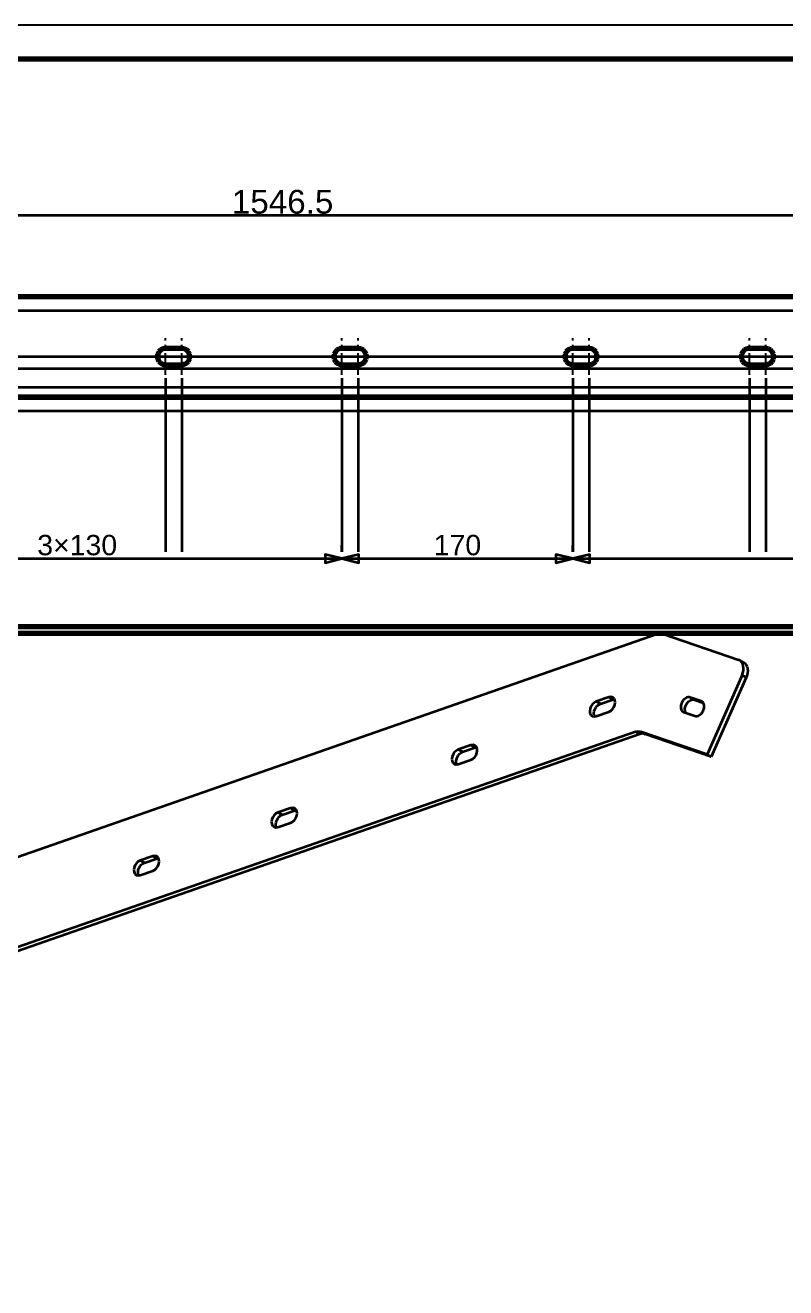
# Model space of a CAD drawing. Header units: millimetres. Extents: x 0 to 420, y 0 to 297.
# Drawn here: x 181.7 to 293.7, y 111 to 297 of the extents above; entities that cross this region are included whole.
import ezdxf
from ezdxf.enums import TextEntityAlignment as Align

# ---------------------------------------------------------------- set-up
doc = ezdxf.new("R2010")
doc.units = ezdxf.units.MM
doc.linetypes.add('CENTER', pattern=[5.08, 3.175, -0.635, 0.635, -0.635])
doc.linetypes.add('DASHED', pattern=[1.524, 1.27, -0.254])
doc.styles.add('GOST', font='Arial')

msp = doc.modelspace()

# ---------------------------------------------------------------- linework, layer by layer
at = {"color": 7, "lineweight": 35}
for p, q in [((65, 269), (374.29, 269)), ((85.26, 255), (389.29, 255)), ((93.59, 248.2), (389.29, 248.2)), ((95.99, 248.2), (389.29, 248.2)), ((119.59, 248.2), (389.29, 248.2)), ((121.99, 248.2), (389.29, 248.2)), ((153.59, 248.2), (389.29, 248.2)), ((155.99, 248.2), (389.29, 248.2)), ((179.59, 248.2), (389.29, 248.2)), ((181.99, 248.2), (389.29, 248.2)), ((205.59, 248.2), (389.29, 248.2)), ((207.99, 248.2), (389.29, 248.2)), ((231.59, 248.2), (389.29, 248.2)), ((233.99, 248.2), (389.29, 248.2)), ((265.59, 248.2), (389.29, 248.2)), ((267.99, 248.2), (389.29, 248.2)), ((291.59, 248.2), (389.29, 248.2)), ((70.99, 246.43), (389.29, 246.43)), ((78.84, 243.69), (389.29, 243.69)), ((202.39, 245), (202.39, 219.43)), ((204.79, 245), (204.79, 219.43)), ((228.39, 245), (228.39, 219.43)), ((230.79, 245), (230.79, 219.43)), ((262.39, 245), (262.39, 219.43)), ((264.79, 245), (264.79, 219.43)), ((288.39, 245), (288.39, 219.43)), ((290.79, 245), (290.79, 219.43)), ((76.78, 242.45), (389.29, 242.45)), ((89.36, 240.2), (389.29, 240.2)), ((228.39, 219.43), (228.39, 220.43)), ((228.39, 219.43), (228.39, 220.43)), ((262.39, 219.43), (262.39, 220.43)), ((262.39, 219.43), (262.39, 220.43)), ((150.39, 218.43), (228.39, 218.43)), ((228.39, 218.43), (262.39, 218.43)), ((262.39, 218.43), (340.39, 218.43))]:
    msp.add_line(p, q, dxfattribs=at)
at = {"color": 1, "lineweight": 70}
for p, q in [((364.57, 257), (81.26, 257)), ((202.02, 249.34), (201.69, 249.17)), ((202.39, 249.4), (202.02, 249.34)), ((204.79, 249.4), (202.39, 249.4)), ((205.16, 249.34), (204.79, 249.4)), ((205.5, 249.17), (205.16, 249.34)), ((228.02, 249.34), (227.69, 249.17)), ((228.39, 249.4), (228.02, 249.34)), ((230.79, 249.4), (228.39, 249.4)), ((231.16, 249.34), (230.79, 249.4)), ((231.5, 249.17), (231.16, 249.34)), ((262.02, 249.34), (261.69, 249.17)), ((262.39, 249.4), (262.02, 249.34)), ((264.79, 249.4), (262.39, 249.4)), ((265.16, 249.34), (264.79, 249.4)), ((265.5, 249.17), (265.16, 249.34)), ((288.02, 249.34), (287.69, 249.17)), ((288.39, 249.4), (288.02, 249.34)), ((290.79, 249.4), (288.39, 249.4)), ((291.16, 249.34), (290.79, 249.4)), ((291.5, 249.17), (291.16, 249.34)), ((201.25, 248.57), (201.19, 248.2)), ((201.19, 248.2), (201.25, 247.83)), ((201.42, 248.91), (201.25, 248.57)), ((201.25, 247.83), (201.42, 247.49)), ((201.69, 249.17), (201.42, 248.91)), ((201.42, 247.49), (201.69, 247.23)), ((205.76, 248.91), (205.5, 249.17)), ((205.5, 247.23), (205.76, 247.49)), ((205.93, 248.57), (205.76, 248.91)), ((205.76, 247.49), (205.93, 247.83)), ((205.99, 248.2), (205.93, 248.57)), ((205.93, 247.83), (205.99, 248.2)), ((227.25, 248.57), (227.19, 248.2)), ((227.19, 248.2), (227.25, 247.83)), ((227.42, 248.91), (227.25, 248.57)), ((227.25, 247.83), (227.42, 247.49)), ((227.69, 249.17), (227.42, 248.91)), ((227.42, 247.49), (227.69, 247.23)), ((231.76, 248.91), (231.5, 249.17)), ((231.5, 247.23), (231.76, 247.49)), ((231.93, 248.57), (231.76, 248.91)), ((231.76, 247.49), (231.93, 247.83)), ((231.99, 248.2), (231.93, 248.57)), ((231.93, 247.83), (231.99, 248.2)), ((261.25, 248.57), (261.19, 248.2)), ((261.19, 248.2), (261.25, 247.83)), ((261.42, 248.91), (261.25, 248.57)), ((261.25, 247.83), (261.42, 247.49)), ((261.69, 249.17), (261.42, 248.91)), ((261.42, 247.49), (261.69, 247.23)), ((265.76, 248.91), (265.5, 249.17)), ((265.5, 247.23), (265.76, 247.49)), ((265.93, 248.57), (265.76, 248.91)), ((265.76, 247.49), (265.93, 247.83)), ((265.99, 248.2), (265.93, 248.57)), ((265.93, 247.83), (265.99, 248.2)), ((287.25, 248.57), (287.19, 248.2)), ((287.19, 248.2), (287.25, 247.83)), ((287.42, 248.91), (287.25, 248.57)), ((287.25, 247.83), (287.42, 247.49)), ((287.69, 249.17), (287.42, 248.91)), ((287.42, 247.49), (287.69, 247.23)), ((291.76, 248.91), (291.5, 249.17)), ((291.5, 247.23), (291.76, 247.49)), ((291.93, 248.57), (291.76, 248.91)), ((291.76, 247.49), (291.93, 247.83)), ((291.99, 248.2), (291.93, 248.57)), ((291.93, 247.83), (291.99, 248.2)), ((201.69, 247.23), (202.02, 247.06)), ((202.02, 247.06), (202.39, 247)), ((202.39, 247), (204.79, 247)), ((204.79, 247), (205.16, 247.06)), ((205.16, 247.06), (205.5, 247.23)), ((227.69, 247.23), (228.02, 247.06)), ((228.02, 247.06), (228.39, 247)), ((228.39, 247), (230.79, 247)), ((230.79, 247), (231.16, 247.06)), ((231.16, 247.06), (231.5, 247.23)), ((261.69, 247.23), (262.02, 247.06)), ((262.02, 247.06), (262.39, 247)), ((262.39, 247), (264.79, 247)), ((264.79, 247), (265.16, 247.06)), ((265.16, 247.06), (265.5, 247.23)), ((287.69, 247.23), (288.02, 247.06)), ((288.02, 247.06), (288.39, 247)), ((288.39, 247), (290.79, 247)), ((290.79, 247), (291.16, 247.06)), ((291.16, 247.06), (291.5, 247.23)), ((85.36, 242.2), (374, 242.2)), ((74.72, 208.43), (358.03, 208.43)), ((74.72, 207.43), (358.03, 207.43))]:
    msp.add_line(p, q, dxfattribs=at)
at = {"color": 5, "linetype": 'DASHED', "lineweight": 35}
for p, q in [((364.57, 257), (81.26, 257)), ((201.69, 249.17), (202.02, 249.34)), ((202.02, 249.34), (202.39, 249.4)), ((202.39, 249.4), (204.79, 249.4)), ((204.79, 249.4), (205.16, 249.34)), ((205.16, 249.34), (205.5, 249.17)), ((227.69, 249.17), (228.02, 249.34)), ((228.02, 249.34), (228.39, 249.4)), ((228.39, 249.4), (230.79, 249.4)), ((230.79, 249.4), (231.16, 249.34)), ((231.16, 249.34), (231.5, 249.17)), ((261.69, 249.17), (262.02, 249.34)), ((262.02, 249.34), (262.39, 249.4)), ((262.39, 249.4), (264.79, 249.4)), ((264.79, 249.4), (265.16, 249.34)), ((265.16, 249.34), (265.5, 249.17)), ((287.69, 249.17), (288.02, 249.34)), ((288.02, 249.34), (288.39, 249.4)), ((288.39, 249.4), (290.79, 249.4)), ((290.79, 249.4), (291.16, 249.34)), ((291.16, 249.34), (291.5, 249.17)), ((201.19, 248.2), (201.25, 248.57)), ((201.25, 247.83), (201.19, 248.2)), ((201.25, 248.57), (201.42, 248.91)), ((201.42, 247.49), (201.25, 247.83)), ((201.42, 248.91), (201.69, 249.17)), ((201.69, 247.23), (201.42, 247.49)), ((205.5, 249.17), (205.76, 248.91)), ((205.76, 247.49), (205.5, 247.23)), ((205.76, 248.91), (205.93, 248.57)), ((205.93, 247.83), (205.76, 247.49)), ((205.93, 248.57), (205.99, 248.2)), ((205.99, 248.2), (205.93, 247.83)), ((227.19, 248.2), (227.25, 248.57)), ((227.25, 247.83), (227.19, 248.2)), ((227.25, 248.57), (227.42, 248.91)), ((227.42, 247.49), (227.25, 247.83)), ((227.42, 248.91), (227.69, 249.17)), ((227.69, 247.23), (227.42, 247.49)), ((231.5, 249.17), (231.76, 248.91)), ((231.76, 247.49), (231.5, 247.23)), ((231.76, 248.91), (231.93, 248.57)), ((231.93, 247.83), (231.76, 247.49)), ((231.93, 248.57), (231.99, 248.2)), ((231.99, 248.2), (231.93, 247.83)), ((261.19, 248.2), (261.25, 248.57)), ((261.25, 247.83), (261.19, 248.2)), ((261.25, 248.57), (261.42, 248.91)), ((261.42, 247.49), (261.25, 247.83)), ((261.42, 248.91), (261.69, 249.17)), ((261.69, 247.23), (261.42, 247.49)), ((265.5, 249.17), (265.76, 248.91)), ((265.76, 247.49), (265.5, 247.23)), ((265.76, 248.91), (265.93, 248.57)), ((265.93, 247.83), (265.76, 247.49)), ((265.93, 248.57), (265.99, 248.2)), ((265.99, 248.2), (265.93, 247.83)), ((287.19, 248.2), (287.25, 248.57)), ((287.25, 247.83), (287.19, 248.2)), ((287.25, 248.57), (287.42, 248.91)), ((287.42, 247.49), (287.25, 247.83)), ((287.42, 248.91), (287.69, 249.17)), ((287.69, 247.23), (287.42, 247.49)), ((291.5, 249.17), (291.76, 248.91)), ((291.76, 247.49), (291.5, 247.23)), ((291.76, 248.91), (291.93, 248.57)), ((291.93, 247.83), (291.76, 247.49)), ((291.93, 248.57), (291.99, 248.2)), ((291.99, 248.2), (291.93, 247.83)), ((202.02, 247.06), (201.69, 247.23)), ((202.39, 247), (202.02, 247.06)), ((204.79, 247), (202.39, 247)), ((205.16, 247.06), (204.79, 247)), ((205.5, 247.23), (205.16, 247.06)), ((228.02, 247.06), (227.69, 247.23)), ((228.39, 247), (228.02, 247.06)), ((230.79, 247), (228.39, 247)), ((231.16, 247.06), (230.79, 247)), ((231.5, 247.23), (231.16, 247.06)), ((262.02, 247.06), (261.69, 247.23)), ((262.39, 247), (262.02, 247.06)), ((264.79, 247), (262.39, 247)), ((265.16, 247.06), (264.79, 247)), ((265.5, 247.23), (265.16, 247.06)), ((288.02, 247.06), (287.69, 247.23)), ((288.39, 247), (288.02, 247.06)), ((290.79, 247), (288.39, 247)), ((291.16, 247.06), (290.79, 247)), ((291.5, 247.23), (291.16, 247.06)), ((85.36, 242.2), (374, 242.2)), ((353.92, 208.43), (65.29, 208.43)), ((207.33, 208.43), (207.3, 208.43)), ((207.3, 208.43), (207.3, 208.43)), ((207.3, 208.43), (207.3, 208.43)), ((207.3, 208.43), (207.33, 208.43)), ((207.36, 208.43), (207.33, 208.43)), ((207.33, 208.43), (207.36, 208.43)), ((207.42, 208.43), (207.36, 208.43)), ((207.36, 208.43), (207.42, 208.43)), ((207.48, 208.43), (207.42, 208.43)), ((207.42, 208.43), (207.48, 208.43)), ((207.56, 208.43), (207.48, 208.43)), ((207.48, 208.43), (207.56, 208.43)), ((207.65, 208.43), (207.56, 208.43)), ((207.56, 208.43), (207.65, 208.43)), ((207.75, 208.43), (207.65, 208.43)), ((207.65, 208.43), (207.75, 208.43)), ((207.86, 208.43), (207.75, 208.43)), ((207.75, 208.43), (207.86, 208.43)), ((207.98, 208.43), (207.86, 208.43)), ((207.86, 208.43), (207.98, 208.43)), ((208.1, 208.43), (207.98, 208.43)), ((207.98, 208.43), (208.1, 208.43)), ((208.23, 208.43), (208.1, 208.43)), ((208.1, 208.43), (208.23, 208.43)), ((208.36, 208.43), (208.23, 208.43)), ((208.23, 208.43), (208.36, 208.43)), ((208.5, 208.43), (208.36, 208.43)), ((208.36, 208.43), (208.5, 208.43)), ((208.5, 208.43), (210.9, 208.43)), ((210.9, 208.43), (208.5, 208.43)), ((210.9, 208.43), (211.03, 208.43)), ((211.03, 208.43), (210.9, 208.43)), ((211.03, 208.43), (211.16, 208.43)), ((211.16, 208.43), (211.03, 208.43)), ((211.16, 208.43), (211.29, 208.43)), ((211.29, 208.43), (211.16, 208.43)), ((211.29, 208.43), (211.42, 208.43)), ((211.42, 208.43), (211.29, 208.43)), ((211.42, 208.43), (211.53, 208.43)), ((211.53, 208.43), (211.42, 208.43)), ((211.53, 208.43), (211.64, 208.43)), ((211.64, 208.43), (211.53, 208.43)), ((211.64, 208.43), (211.74, 208.43)), ((211.74, 208.43), (211.64, 208.43)), ((211.74, 208.43), (211.83, 208.43)), ((211.83, 208.43), (211.74, 208.43)), ((211.83, 208.43), (211.91, 208.43)), ((211.91, 208.43), (211.83, 208.43)), ((211.91, 208.43), (211.98, 208.43)), ((211.98, 208.43), (211.91, 208.43)), ((211.98, 208.43), (212.03, 208.43)), ((212.03, 208.43), (211.98, 208.43)), ((212.03, 208.43), (212.07, 208.43)), ((212.07, 208.43), (212.03, 208.43)), ((212.07, 208.43), (212.09, 208.43)), ((212.09, 208.43), (212.07, 208.43)), ((212.09, 208.43), (212.1, 208.43)), ((212.1, 208.43), (212.09, 208.43)), ((233.33, 208.43), (233.3, 208.43)), ((233.3, 208.43), (233.3, 208.43)), ((233.3, 208.43), (233.3, 208.43)), ((233.3, 208.43), (233.33, 208.43)), ((233.36, 208.43), (233.33, 208.43)), ((233.33, 208.43), (233.36, 208.43)), ((233.42, 208.43), (233.36, 208.43)), ((233.36, 208.43), (233.42, 208.43)), ((233.48, 208.43), (233.42, 208.43)), ((233.42, 208.43), (233.48, 208.43)), ((233.56, 208.43), (233.48, 208.43)), ((233.48, 208.43), (233.56, 208.43)), ((233.65, 208.43), (233.56, 208.43)), ((233.56, 208.43), (233.65, 208.43)), ((233.75, 208.43), (233.65, 208.43)), ((233.65, 208.43), (233.75, 208.43)), ((233.86, 208.43), (233.75, 208.43)), ((233.75, 208.43), (233.86, 208.43)), ((233.98, 208.43), (233.86, 208.43)), ((233.86, 208.43), (233.98, 208.43)), ((234.1, 208.43), (233.98, 208.43)), ((233.98, 208.43), (234.1, 208.43)), ((234.23, 208.43), (234.1, 208.43)), ((234.1, 208.43), (234.23, 208.43)), ((234.36, 208.43), (234.23, 208.43)), ((234.23, 208.43), (234.36, 208.43)), ((234.5, 208.43), (234.36, 208.43)), ((234.36, 208.43), (234.5, 208.43)), ((234.5, 208.43), (236.9, 208.43)), ((236.9, 208.43), (234.5, 208.43)), ((236.9, 208.43), (237.03, 208.43)), ((237.03, 208.43), (236.9, 208.43)), ((237.03, 208.43), (237.16, 208.43)), ((237.16, 208.43), (237.03, 208.43)), ((237.16, 208.43), (237.29, 208.43)), ((237.29, 208.43), (237.16, 208.43)), ((237.29, 208.43), (237.42, 208.43)), ((237.42, 208.43), (237.29, 208.43)), ((237.42, 208.43), (237.53, 208.43)), ((237.53, 208.43), (237.42, 208.43)), ((237.53, 208.43), (237.64, 208.43)), ((237.64, 208.43), (237.53, 208.43)), ((237.64, 208.43), (237.74, 208.43)), ((237.74, 208.43), (237.64, 208.43)), ((237.74, 208.43), (237.83, 208.43)), ((237.83, 208.43), (237.74, 208.43)), ((237.83, 208.43), (237.91, 208.43)), ((237.91, 208.43), (237.83, 208.43)), ((237.91, 208.43), (237.98, 208.43)), ((237.98, 208.43), (237.91, 208.43)), ((237.98, 208.43), (238.03, 208.43)), ((238.03, 208.43), (237.98, 208.43)), ((238.03, 208.43), (238.07, 208.43)), ((238.07, 208.43), (238.03, 208.43)), ((238.07, 208.43), (238.09, 208.43)), ((238.09, 208.43), (238.07, 208.43)), ((238.09, 208.43), (238.1, 208.43)), ((238.1, 208.43), (238.09, 208.43)), ((259.33, 208.43), (259.3, 208.43)), ((259.3, 208.43), (259.3, 208.43)), ((259.3, 208.43), (259.3, 208.43)), ((259.3, 208.43), (259.33, 208.43)), ((259.36, 208.43), (259.33, 208.43)), ((259.33, 208.43), (259.36, 208.43)), ((259.42, 208.43), (259.36, 208.43)), ((259.36, 208.43), (259.42, 208.43)), ((259.48, 208.43), (259.42, 208.43)), ((259.42, 208.43), (259.48, 208.43)), ((259.56, 208.43), (259.48, 208.43)), ((259.48, 208.43), (259.56, 208.43)), ((259.65, 208.43), (259.56, 208.43)), ((259.56, 208.43), (259.65, 208.43)), ((259.75, 208.43), (259.65, 208.43)), ((259.65, 208.43), (259.75, 208.43)), ((259.86, 208.43), (259.75, 208.43)), ((259.75, 208.43), (259.86, 208.43)), ((259.98, 208.43), (259.86, 208.43)), ((259.86, 208.43), (259.98, 208.43)), ((260.1, 208.43), (259.98, 208.43)), ((259.98, 208.43), (260.1, 208.43)), ((260.23, 208.43), (260.1, 208.43)), ((260.1, 208.43), (260.23, 208.43)), ((260.36, 208.43), (260.23, 208.43)), ((260.23, 208.43), (260.36, 208.43)), ((260.5, 208.43), (260.36, 208.43)), ((260.36, 208.43), (260.5, 208.43)), ((260.5, 208.43), (262.9, 208.43)), ((262.9, 208.43), (260.5, 208.43)), ((262.9, 208.43), (263.03, 208.43)), ((263.03, 208.43), (262.9, 208.43)), ((263.03, 208.43), (263.16, 208.43)), ((263.16, 208.43), (263.03, 208.43)), ((263.16, 208.43), (263.29, 208.43)), ((263.29, 208.43), (263.16, 208.43)), ((263.29, 208.43), (263.42, 208.43)), ((263.42, 208.43), (263.29, 208.43)), ((263.42, 208.43), (263.53, 208.43)), ((263.53, 208.43), (263.42, 208.43)), ((263.53, 208.43), (263.64, 208.43)), ((263.64, 208.43), (263.53, 208.43)), ((263.64, 208.43), (263.74, 208.43)), ((263.74, 208.43), (263.64, 208.43)), ((263.74, 208.43), (263.83, 208.43)), ((263.83, 208.43), (263.74, 208.43)), ((263.83, 208.43), (263.91, 208.43)), ((263.91, 208.43), (263.83, 208.43)), ((263.91, 208.43), (263.98, 208.43)), ((263.98, 208.43), (263.91, 208.43)), ((263.98, 208.43), (264.03, 208.43)), ((264.03, 208.43), (263.98, 208.43)), ((264.03, 208.43), (264.07, 208.43)), ((264.07, 208.43), (264.03, 208.43)), ((264.07, 208.43), (264.09, 208.43)), ((264.09, 208.43), (264.07, 208.43)), ((264.09, 208.43), (264.1, 208.43)), ((264.1, 208.43), (264.09, 208.43)), ((285.33, 208.43), (285.3, 208.43)), ((285.3, 208.43), (285.3, 208.43)), ((285.3, 208.43), (285.3, 208.43)), ((285.3, 208.43), (285.33, 208.43)), ((285.36, 208.43), (285.33, 208.43)), ((285.33, 208.43), (285.36, 208.43)), ((285.42, 208.43), (285.36, 208.43)), ((285.36, 208.43), (285.42, 208.43)), ((285.48, 208.43), (285.42, 208.43)), ((285.42, 208.43), (285.48, 208.43)), ((285.56, 208.43), (285.48, 208.43)), ((285.48, 208.43), (285.56, 208.43)), ((285.65, 208.43), (285.56, 208.43)), ((285.56, 208.43), (285.65, 208.43)), ((285.75, 208.43), (285.65, 208.43)), ((285.65, 208.43), (285.75, 208.43)), ((285.86, 208.43), (285.75, 208.43)), ((285.75, 208.43), (285.86, 208.43)), ((285.98, 208.43), (285.86, 208.43)), ((285.86, 208.43), (285.98, 208.43)), ((286.1, 208.43), (285.98, 208.43)), ((285.98, 208.43), (286.1, 208.43)), ((286.23, 208.43), (286.1, 208.43)), ((286.1, 208.43), (286.23, 208.43)), ((286.36, 208.43), (286.23, 208.43)), ((286.23, 208.43), (286.36, 208.43)), ((286.5, 208.43), (286.36, 208.43)), ((286.36, 208.43), (286.5, 208.43)), ((288.9, 208.43), (286.5, 208.43)), ((286.5, 208.43), (288.9, 208.43)), ((288.9, 208.43), (289.03, 208.43)), ((289.03, 208.43), (288.9, 208.43)), ((289.03, 208.43), (289.16, 208.43)), ((289.16, 208.43), (289.03, 208.43)), ((289.16, 208.43), (289.29, 208.43)), ((289.29, 208.43), (289.16, 208.43)), ((289.29, 208.43), (289.42, 208.43)), ((289.42, 208.43), (289.29, 208.43)), ((289.42, 208.43), (289.53, 208.43)), ((289.53, 208.43), (289.42, 208.43)), ((289.53, 208.43), (289.64, 208.43)), ((289.64, 208.43), (289.53, 208.43)), ((289.64, 208.43), (289.74, 208.43)), ((289.74, 208.43), (289.64, 208.43)), ((289.74, 208.43), (289.83, 208.43)), ((289.83, 208.43), (289.74, 208.43)), ((289.83, 208.43), (289.91, 208.43)), ((289.91, 208.43), (289.83, 208.43)), ((289.91, 208.43), (289.98, 208.43)), ((289.98, 208.43), (289.91, 208.43)), ((289.98, 208.43), (290.03, 208.43)), ((290.03, 208.43), (289.98, 208.43)), ((290.03, 208.43), (290.07, 208.43)), ((290.07, 208.43), (290.03, 208.43)), ((290.07, 208.43), (290.09, 208.43)), ((290.09, 208.43), (290.07, 208.43)), ((290.09, 208.43), (290.1, 208.43)), ((290.1, 208.43), (290.09, 208.43)), ((353.92, 207.43), (65.29, 207.43)), ((207.33, 207.43), (207.3, 207.43)), ((207.3, 207.43), (207.3, 207.43)), ((207.3, 207.43), (207.3, 207.43)), ((207.3, 207.43), (207.33, 207.43)), ((207.36, 207.43), (207.33, 207.43)), ((207.33, 207.43), (207.36, 207.43)), ((207.42, 207.43), (207.36, 207.43)), ((207.36, 207.43), (207.42, 207.43)), ((207.48, 207.43), (207.42, 207.43)), ((207.42, 207.43), (207.48, 207.43)), ((207.56, 207.43), (207.48, 207.43)), ((207.48, 207.43), (207.56, 207.43)), ((207.65, 207.43), (207.56, 207.43)), ((207.56, 207.43), (207.65, 207.43)), ((207.75, 207.43), (207.65, 207.43)), ((207.65, 207.43), (207.75, 207.43)), ((207.86, 207.43), (207.75, 207.43)), ((207.75, 207.43), (207.86, 207.43)), ((207.98, 207.43), (207.86, 207.43)), ((207.86, 207.43), (207.98, 207.43)), ((208.1, 207.43), (207.98, 207.43)), ((207.98, 207.43), (208.1, 207.43)), ((208.23, 207.43), (208.1, 207.43)), ((208.1, 207.43), (208.23, 207.43)), ((208.36, 207.43), (208.23, 207.43)), ((208.23, 207.43), (208.36, 207.43)), ((208.5, 207.43), (208.36, 207.43)), ((208.36, 207.43), (208.5, 207.43)), ((210.9, 207.43), (208.5, 207.43)), ((208.5, 207.43), (210.9, 207.43)), ((210.9, 207.43), (211.03, 207.43)), ((211.03, 207.43), (210.9, 207.43)), ((211.03, 207.43), (211.16, 207.43)), ((211.16, 207.43), (211.03, 207.43)), ((211.16, 207.43), (211.29, 207.43)), ((211.29, 207.43), (211.16, 207.43)), ((211.29, 207.43), (211.42, 207.43)), ((211.42, 207.43), (211.29, 207.43)), ((211.42, 207.43), (211.53, 207.43)), ((211.53, 207.43), (211.42, 207.43)), ((211.53, 207.43), (211.64, 207.43)), ((211.64, 207.43), (211.53, 207.43)), ((211.64, 207.43), (211.74, 207.43)), ((211.74, 207.43), (211.64, 207.43)), ((211.74, 207.43), (211.83, 207.43)), ((211.83, 207.43), (211.74, 207.43)), ((211.83, 207.43), (211.91, 207.43)), ((211.91, 207.43), (211.83, 207.43)), ((211.91, 207.43), (211.98, 207.43)), ((211.98, 207.43), (211.91, 207.43)), ((211.98, 207.43), (212.03, 207.43)), ((212.03, 207.43), (211.98, 207.43)), ((212.03, 207.43), (212.07, 207.43)), ((212.07, 207.43), (212.03, 207.43)), ((212.07, 207.43), (212.09, 207.43)), ((212.09, 207.43), (212.07, 207.43)), ((212.09, 207.43), (212.1, 207.43)), ((212.1, 207.43), (212.09, 207.43)), ((233.33, 207.43), (233.3, 207.43)), ((233.3, 207.43), (233.3, 207.43)), ((233.3, 207.43), (233.3, 207.43)), ((233.3, 207.43), (233.33, 207.43)), ((233.36, 207.43), (233.33, 207.43)), ((233.33, 207.43), (233.36, 207.43)), ((233.42, 207.43), (233.36, 207.43)), ((233.36, 207.43), (233.42, 207.43)), ((233.48, 207.43), (233.42, 207.43)), ((233.42, 207.43), (233.48, 207.43)), ((233.56, 207.43), (233.48, 207.43)), ((233.48, 207.43), (233.56, 207.43)), ((233.65, 207.43), (233.56, 207.43)), ((233.56, 207.43), (233.65, 207.43)), ((233.75, 207.43), (233.65, 207.43)), ((233.65, 207.43), (233.75, 207.43)), ((233.86, 207.43), (233.75, 207.43)), ((233.75, 207.43), (233.86, 207.43)), ((233.98, 207.43), (233.86, 207.43)), ((233.86, 207.43), (233.98, 207.43)), ((234.1, 207.43), (233.98, 207.43)), ((233.98, 207.43), (234.1, 207.43)), ((234.23, 207.43), (234.1, 207.43)), ((234.1, 207.43), (234.23, 207.43)), ((234.36, 207.43), (234.23, 207.43)), ((234.23, 207.43), (234.36, 207.43)), ((234.5, 207.43), (234.36, 207.43)), ((234.36, 207.43), (234.5, 207.43)), ((236.9, 207.43), (234.5, 207.43)), ((234.5, 207.43), (236.9, 207.43)), ((236.9, 207.43), (237.03, 207.43)), ((237.03, 207.43), (236.9, 207.43)), ((237.03, 207.43), (237.16, 207.43)), ((237.16, 207.43), (237.03, 207.43)), ((237.16, 207.43), (237.29, 207.43)), ((237.29, 207.43), (237.16, 207.43)), ((237.29, 207.43), (237.42, 207.43)), ((237.42, 207.43), (237.29, 207.43)), ((237.42, 207.43), (237.53, 207.43)), ((237.53, 207.43), (237.42, 207.43)), ((237.53, 207.43), (237.64, 207.43)), ((237.64, 207.43), (237.53, 207.43)), ((237.64, 207.43), (237.74, 207.43)), ((237.74, 207.43), (237.64, 207.43)), ((237.74, 207.43), (237.83, 207.43)), ((237.83, 207.43), (237.74, 207.43)), ((237.83, 207.43), (237.91, 207.43)), ((237.91, 207.43), (237.83, 207.43)), ((237.91, 207.43), (237.98, 207.43)), ((237.98, 207.43), (237.91, 207.43)), ((237.98, 207.43), (238.03, 207.43)), ((238.03, 207.43), (237.98, 207.43)), ((238.03, 207.43), (238.07, 207.43)), ((238.07, 207.43), (238.03, 207.43)), ((238.07, 207.43), (238.09, 207.43)), ((238.09, 207.43), (238.07, 207.43)), ((238.09, 207.43), (238.1, 207.43)), ((238.1, 207.43), (238.09, 207.43)), ((259.33, 207.43), (259.3, 207.43)), ((259.3, 207.43), (259.3, 207.43)), ((259.3, 207.43), (259.3, 207.43)), ((259.3, 207.43), (259.33, 207.43)), ((259.36, 207.43), (259.33, 207.43)), ((259.33, 207.43), (259.36, 207.43)), ((259.42, 207.43), (259.36, 207.43)), ((259.36, 207.43), (259.42, 207.43)), ((259.48, 207.43), (259.42, 207.43)), ((259.42, 207.43), (259.48, 207.43)), ((259.56, 207.43), (259.48, 207.43)), ((259.48, 207.43), (259.56, 207.43)), ((259.65, 207.43), (259.56, 207.43)), ((259.56, 207.43), (259.65, 207.43)), ((259.75, 207.43), (259.65, 207.43)), ((259.65, 207.43), (259.75, 207.43)), ((259.86, 207.43), (259.75, 207.43)), ((259.75, 207.43), (259.86, 207.43)), ((259.98, 207.43), (259.86, 207.43)), ((259.86, 207.43), (259.98, 207.43)), ((260.1, 207.43), (259.98, 207.43)), ((259.98, 207.43), (260.1, 207.43)), ((260.23, 207.43), (260.1, 207.43)), ((260.1, 207.43), (260.23, 207.43)), ((260.36, 207.43), (260.23, 207.43)), ((260.23, 207.43), (260.36, 207.43)), ((260.5, 207.43), (260.36, 207.43)), ((260.36, 207.43), (260.5, 207.43)), ((262.9, 207.43), (260.5, 207.43)), ((260.5, 207.43), (262.9, 207.43)), ((262.9, 207.43), (263.03, 207.43)), ((263.03, 207.43), (262.9, 207.43)), ((263.03, 207.43), (263.16, 207.43)), ((263.16, 207.43), (263.03, 207.43)), ((263.16, 207.43), (263.29, 207.43)), ((263.29, 207.43), (263.16, 207.43)), ((263.29, 207.43), (263.42, 207.43)), ((263.42, 207.43), (263.29, 207.43)), ((263.42, 207.43), (263.53, 207.43)), ((263.53, 207.43), (263.42, 207.43)), ((263.53, 207.43), (263.64, 207.43)), ((263.64, 207.43), (263.53, 207.43)), ((263.64, 207.43), (263.74, 207.43)), ((263.74, 207.43), (263.64, 207.43)), ((263.74, 207.43), (263.83, 207.43)), ((263.83, 207.43), (263.74, 207.43)), ((263.83, 207.43), (263.91, 207.43)), ((263.91, 207.43), (263.83, 207.43)), ((263.91, 207.43), (263.98, 207.43)), ((263.98, 207.43), (263.91, 207.43)), ((263.98, 207.43), (264.03, 207.43)), ((264.03, 207.43), (263.98, 207.43)), ((264.03, 207.43), (264.07, 207.43)), ((264.07, 207.43), (264.03, 207.43)), ((264.07, 207.43), (264.09, 207.43)), ((264.09, 207.43), (264.07, 207.43)), ((264.09, 207.43), (264.1, 207.43)), ((264.1, 207.43), (264.09, 207.43)), ((285.33, 207.43), (285.3, 207.43)), ((285.3, 207.43), (285.3, 207.43)), ((285.3, 207.43), (285.3, 207.43)), ((285.3, 207.43), (285.33, 207.43)), ((285.36, 207.43), (285.33, 207.43)), ((285.33, 207.43), (285.36, 207.43)), ((285.42, 207.43), (285.36, 207.43)), ((285.36, 207.43), (285.42, 207.43)), ((285.48, 207.43), (285.42, 207.43)), ((285.42, 207.43), (285.48, 207.43)), ((285.56, 207.43), (285.48, 207.43)), ((285.48, 207.43), (285.56, 207.43)), ((285.65, 207.43), (285.56, 207.43)), ((285.56, 207.43), (285.65, 207.43)), ((285.75, 207.43), (285.65, 207.43)), ((285.65, 207.43), (285.75, 207.43)), ((285.86, 207.43), (285.75, 207.43)), ((285.75, 207.43), (285.86, 207.43)), ((285.98, 207.43), (285.86, 207.43)), ((285.86, 207.43), (285.98, 207.43)), ((286.1, 207.43), (285.98, 207.43)), ((285.98, 207.43), (286.1, 207.43)), ((286.23, 207.43), (286.1, 207.43)), ((286.1, 207.43), (286.23, 207.43)), ((286.36, 207.43), (286.23, 207.43)), ((286.23, 207.43), (286.36, 207.43)), ((286.5, 207.43), (286.36, 207.43)), ((286.36, 207.43), (286.5, 207.43)), ((286.5, 207.43), (288.9, 207.43)), ((288.9, 207.43), (286.5, 207.43)), ((288.9, 207.43), (289.03, 207.43)), ((289.03, 207.43), (288.9, 207.43)), ((289.03, 207.43), (289.16, 207.43)), ((289.16, 207.43), (289.03, 207.43)), ((289.16, 207.43), (289.29, 207.43)), ((289.29, 207.43), (289.16, 207.43)), ((289.29, 207.43), (289.42, 207.43)), ((289.42, 207.43), (289.29, 207.43)), ((289.42, 207.43), (289.53, 207.43)), ((289.53, 207.43), (289.42, 207.43)), ((289.53, 207.43), (289.64, 207.43)), ((289.64, 207.43), (289.53, 207.43)), ((289.64, 207.43), (289.74, 207.43)), ((289.74, 207.43), (289.64, 207.43)), ((289.74, 207.43), (289.83, 207.43)), ((289.83, 207.43), (289.74, 207.43)), ((289.83, 207.43), (289.91, 207.43)), ((289.91, 207.43), (289.83, 207.43)), ((289.91, 207.43), (289.98, 207.43)), ((289.98, 207.43), (289.91, 207.43)), ((289.98, 207.43), (290.03, 207.43)), ((290.03, 207.43), (289.98, 207.43)), ((290.03, 207.43), (290.07, 207.43)), ((290.07, 207.43), (290.03, 207.43)), ((290.07, 207.43), (290.09, 207.43)), ((290.09, 207.43), (290.07, 207.43)), ((290.09, 207.43), (290.1, 207.43)), ((290.1, 207.43), (290.09, 207.43))]:
    msp.add_line(p, q, dxfattribs=at)
at = {"color": 4, "linetype": 'CENTER', "lineweight": 25}
for p, q in [((202.39, 245.5), (202.39, 250.9)), ((204.79, 245.5), (204.79, 250.9)), ((228.39, 245.5), (228.39, 250.9)), ((230.79, 245.5), (230.79, 250.9)), ((262.39, 245.5), (262.39, 250.9)), ((264.79, 245.5), (264.79, 250.9)), ((288.39, 245.5), (288.39, 250.9)), ((290.79, 245.5), (290.79, 250.9)), ((199.69, 248.2), (205.09, 248.2)), ((202.09, 248.2), (207.49, 248.2)), ((225.69, 248.2), (231.09, 248.2)), ((228.09, 248.2), (233.49, 248.2)), ((259.69, 248.2), (265.09, 248.2)), ((262.09, 248.2), (267.49, 248.2)), ((285.69, 248.2), (291.09, 248.2)), ((288.09, 248.2), (293.49, 248.2))]:
    msp.add_line(p, q, dxfattribs=at)
at = {"color": 1, "lineweight": 35}
for p, q in [((53.59, 130.22), (274.82, 207.35)), ((275.03, 207.4), (274.82, 207.35)), ((275.23, 207.43), (275.03, 207.4)), ((275.43, 207.41), (275.23, 207.43)), ((275.62, 207.37), (275.43, 207.41)), ((275.62, 207.37), (286.76, 203.54)), ((286.92, 203.47), (286.76, 203.54)), ((287.12, 203.32), (286.92, 203.47)), ((286.92, 203.47), (287.54, 203.13)), ((287.29, 203.12), (287.12, 203.32)), ((287.42, 202.87), (287.29, 203.12)), ((287.49, 202.58), (287.42, 202.87)), ((287.54, 203.13), (287.75, 202.98)), ((287.75, 202.98), (287.92, 202.78)), ((287.92, 202.78), (288.04, 202.53)), ((287.3, 201.25), (282.15, 189.58)), ((287.92, 200.91), (282.77, 189.24)), ((287.3, 201.25), (287.42, 201.59)), ((287.92, 200.91), (287.3, 201.25)), ((287.42, 201.59), (287.5, 201.93)), ((287.52, 202.26), (287.49, 202.58)), ((287.5, 201.93), (287.52, 202.26)), ((288.05, 201.25), (287.92, 200.91)), ((288.04, 202.53), (288.12, 202.24)), ((288.12, 201.59), (288.05, 201.25)), ((288.12, 202.24), (288.14, 201.92)), ((288.14, 201.92), (288.12, 201.59)), ((265.53, 197.21), (265.27, 196.97)), ((265.81, 197.37), (265.53, 197.21)), ((267.69, 198.02), (265.81, 197.37)), ((266.44, 197.03), (265.81, 197.37)), ((266.44, 197.03), (268.31, 197.68)), ((267.99, 198.07), (267.69, 198.02)), ((268.31, 197.68), (267.69, 198.02)), ((268.26, 197.99), (267.99, 198.07)), ((268.46, 197.82), (268.26, 197.99)), ((268.31, 197.68), (268.52, 197.72)), ((268.58, 197.56), (268.46, 197.82)), ((268.57, 196.9), (268.62, 197.24)), ((268.62, 197.24), (268.58, 197.56)), ((278.43, 197.23), (278.29, 196.81)), ((278.68, 197.61), (278.43, 197.23)), ((279.01, 197.88), (278.68, 197.61)), ((279.18, 197.97), (279.01, 197.88)), ((279.16, 197.07), (279.41, 197.37)), ((279.36, 198.01), (279.18, 197.97)), ((279.53, 198.02), (279.36, 198.01)), ((279.41, 197.37), (279.71, 197.58)), ((279.69, 197.99), (279.53, 198.02)), ((281.3, 197.44), (279.69, 197.99)), ((280.32, 197.65), (279.69, 197.99)), ((279.71, 197.58), (280.02, 197.68)), ((280.02, 197.68), (280.17, 197.68)), ((280.17, 197.68), (280.32, 197.65)), ((280.32, 197.65), (281.6, 197.21)), ((281.39, 197.4), (281.3, 197.44)), ((281.47, 197.34), (281.3, 197.44)), ((281.52, 197.3), (281.39, 197.4)), ((281.62, 197.17), (281.52, 197.3)), ((281.7, 197.01), (281.62, 197.17)), ((264.93, 196.33), (264.87, 195.98)), ((264.87, 195.98), (264.91, 195.66)), ((264.91, 195.66), (265.04, 195.4)), ((265.06, 196.67), (264.93, 196.33)), ((265.04, 195.4), (265.24, 195.23)), ((265.27, 196.97), (265.06, 196.67)), ((265.5, 195.66), (265.54, 195.94)), ((265.52, 195.39), (265.5, 195.66)), ((265.6, 195.16), (265.52, 195.39)), ((265.54, 195.94), (265.64, 196.23)), ((265.64, 196.23), (265.79, 196.5)), ((265.79, 196.5), (265.98, 196.73)), ((265.81, 195.21), (267.69, 195.86)), ((265.98, 196.73), (266.2, 196.91)), ((266.2, 196.91), (266.44, 197.03)), ((267.69, 195.86), (267.97, 196.01)), ((267.97, 196.01), (268.23, 196.25)), ((268.23, 196.25), (268.44, 196.56)), ((268.44, 196.56), (268.57, 196.9)), ((278.29, 196.81), (278.27, 196.6)), ((278.27, 196.6), (278.28, 196.4)), ((278.28, 196.4), (278.33, 196.22)), ((278.33, 196.22), (278.4, 196.06)), ((278.4, 196.06), (278.5, 195.94)), ((278.5, 195.94), (278.63, 195.84)), ((278.63, 195.84), (278.73, 195.8)), ((278.73, 195.8), (280.33, 195.25)), ((278.9, 196.33), (278.98, 196.71)), ((278.92, 195.98), (278.9, 196.33)), ((279.05, 195.69), (278.92, 195.98)), ((278.98, 196.71), (279.16, 197.07)), ((280.84, 195.27), (281.01, 195.36)), ((281.01, 195.36), (281.34, 195.63)), ((281.34, 195.63), (281.59, 196)), ((281.59, 196), (281.73, 196.42)), ((281.74, 196.83), (281.7, 197.01)), ((281.73, 196.42), (281.75, 196.63)), ((281.75, 196.63), (281.74, 196.83)), ((265.24, 195.23), (265.51, 195.16)), ((265.51, 195.16), (265.81, 195.21)), ((280.33, 195.25), (280.49, 195.22)), ((280.49, 195.22), (280.66, 195.22)), ((280.66, 195.22), (280.84, 195.27)), ((271.61, 192.91), (46.23, 114.34)), ((272.24, 192.57), (46.85, 114)), ((271.61, 192.91), (271.82, 192.96)), ((272.24, 192.57), (271.61, 192.91)), ((271.82, 192.96), (272.03, 192.99)), ((272.03, 192.99), (272.23, 192.98)), ((272.23, 192.98), (272.42, 192.93)), ((272.45, 192.62), (272.24, 192.57)), ((282.15, 189.58), (272.42, 192.93)), ((272.42, 192.93), (273.04, 192.59)), ((272.65, 192.65), (272.45, 192.62)), ((272.85, 192.64), (272.65, 192.65)), ((273.04, 192.59), (272.85, 192.64)), ((282.77, 189.24), (273.04, 192.59)), ((244.96, 189.9), (244.76, 189.59)), ((245.22, 190.14), (244.96, 189.9)), ((245.51, 190.29), (245.22, 190.14)), ((247.38, 190.94), (245.51, 190.29)), ((246.13, 189.95), (245.51, 190.29)), ((245.67, 189.65), (245.9, 189.83)), ((245.9, 189.83), (246.13, 189.95)), ((246.13, 189.95), (248.01, 190.6)), ((247.69, 190.99), (247.38, 190.94)), ((248.01, 190.6), (247.38, 190.94)), ((247.96, 190.91), (247.69, 190.99)), ((248.16, 190.74), (247.96, 190.91)), ((248.01, 190.6), (248.22, 190.65)), ((248.13, 189.48), (248.27, 189.82)), ((248.28, 190.48), (248.16, 190.74)), ((248.27, 189.82), (248.32, 190.17)), ((248.32, 190.17), (248.28, 190.48)), ((244.62, 189.25), (244.57, 188.9)), ((244.57, 188.9), (244.61, 188.58)), ((244.61, 188.58), (244.74, 188.33)), ((244.76, 189.59), (244.62, 189.25)), ((244.74, 188.33), (244.94, 188.15)), ((244.94, 188.15), (245.21, 188.08)), ((245.2, 188.58), (245.24, 188.86)), ((245.22, 188.31), (245.2, 188.58)), ((245.21, 188.08), (245.51, 188.13)), ((245.3, 188.08), (245.22, 188.31)), ((245.24, 188.86), (245.33, 189.15)), ((245.33, 189.15), (245.48, 189.42)), ((245.48, 189.42), (245.67, 189.65)), ((245.51, 188.13), (247.38, 188.78)), ((247.38, 188.78), (247.67, 188.93)), ((247.67, 188.93), (247.93, 189.17)), ((247.93, 189.17), (248.13, 189.48)), ((282.15, 189.58), (282.77, 189.24)), ((218.41, 180.64), (218.21, 180.34)), ((218.67, 180.88), (218.41, 180.64)), ((218.96, 181.03), (218.67, 180.88)), ((220.83, 181.69), (218.96, 181.03)), ((219.58, 180.69), (218.96, 181.03)), ((219.13, 180.39), (219.35, 180.57)), ((219.35, 180.57), (219.58, 180.69)), ((219.58, 180.69), (221.46, 181.35)), ((221.14, 181.73), (220.83, 181.69)), ((221.46, 181.35), (220.83, 181.69)), ((221.41, 181.66), (221.14, 181.73)), ((221.61, 181.49), (221.41, 181.66)), ((221.46, 181.35), (221.67, 181.39)), ((221.59, 180.22), (221.72, 180.57)), ((221.73, 181.23), (221.61, 181.49)), ((221.72, 180.57), (221.77, 180.91)), ((221.77, 180.91), (221.73, 181.23)), ((218.07, 179.99), (218.02, 179.65)), ((218.02, 179.65), (218.06, 179.33)), ((218.06, 179.33), (218.19, 179.07)), ((218.21, 180.34), (218.07, 179.99)), ((218.19, 179.07), (218.39, 178.9)), ((218.39, 178.9), (218.66, 178.82)), ((218.65, 179.32), (218.69, 179.61)), ((218.67, 179.06), (218.65, 179.32)), ((218.66, 178.82), (218.96, 178.87)), ((218.75, 178.83), (218.67, 179.06)), ((218.69, 179.61), (218.78, 179.9)), ((218.78, 179.9), (218.93, 180.16)), ((218.93, 180.16), (219.13, 180.39)), ((218.96, 178.87), (220.83, 179.53)), ((220.83, 179.53), (221.12, 179.68)), ((221.12, 179.68), (221.38, 179.92)), ((221.38, 179.92), (221.59, 180.22)), ((197.91, 173.26), (197.77, 172.92)), ((198.11, 173.56), (197.91, 173.26)), ((198.37, 173.8), (198.11, 173.56)), ((198.66, 173.95), (198.37, 173.8)), ((198.48, 172.82), (198.63, 173.08)), ((198.63, 173.08), (198.82, 173.32)), ((200.53, 174.61), (198.66, 173.95)), ((199.28, 173.61), (198.66, 173.95)), ((198.82, 173.32), (199.04, 173.5)), ((199.04, 173.5), (199.28, 173.61)), ((199.28, 173.61), (201.16, 174.27)), ((200.83, 174.66), (200.53, 174.61)), ((201.16, 174.27), (200.53, 174.61)), ((201.11, 174.58), (200.83, 174.66)), ((201.08, 172.84), (201.28, 173.15)), ((201.3, 174.41), (201.11, 174.58)), ((201.16, 174.27), (201.36, 174.31)), ((201.28, 173.15), (201.42, 173.49)), ((201.43, 174.15), (201.3, 174.41)), ((201.42, 173.49), (201.47, 173.83)), ((201.47, 173.83), (201.43, 174.15)), ((197.77, 172.92), (197.72, 172.57)), ((197.72, 172.57), (197.76, 172.25)), ((197.76, 172.25), (197.88, 171.99)), ((197.88, 171.99), (198.08, 171.82)), ((198.08, 171.82), (198.35, 171.75)), ((198.35, 172.25), (198.38, 172.53)), ((198.37, 171.98), (198.35, 172.25)), ((198.35, 171.75), (198.66, 171.79)), ((198.45, 171.75), (198.37, 171.98)), ((198.38, 172.53), (198.48, 172.82)), ((198.66, 171.79), (200.53, 172.45)), ((200.53, 172.45), (200.82, 172.6)), ((200.82, 172.6), (201.08, 172.84))]:
    msp.add_line(p, q, dxfattribs=at)
at = {"color": 7, "lineweight": 25}
msp.add_lwpolyline([(0, 0), (420, 0), (420, 297), (0, 297)], close=True, dxfattribs=at)
at = {"color": 7, "lineweight": 70}
msp.add_lwpolyline([(20, 5), (415, 5), (415, 292), (20, 292)], close=True, dxfattribs=at)
at = {"color": 7, "lineweight": 35}
for points in [[(228.39, 218.43), (225.89, 219.05), (225.89, 217.8)], [(228.39, 218.43), (230.89, 217.8), (230.89, 219.05)], [(262.39, 218.43), (259.89, 219.05), (259.89, 217.8)], [(262.39, 218.43), (264.89, 217.8), (264.89, 219.05)]]:
    msp.add_lwpolyline(points, close=True, dxfattribs=at)

# ---------------------------------------------------------------- texts
at = {"color": 7, "style": 'GOST'}
for s, height, p in [('1546.5', 3.5, (219.64, 271)), ('3×130', 3, (189.39, 220.43)), ('170', 3, (245.39, 220.43))]:
    msp.add_text(s, height=height, dxfattribs=at).set_placement(p, align=Align.MIDDLE)

doc.saveas('drawing.dxf')
